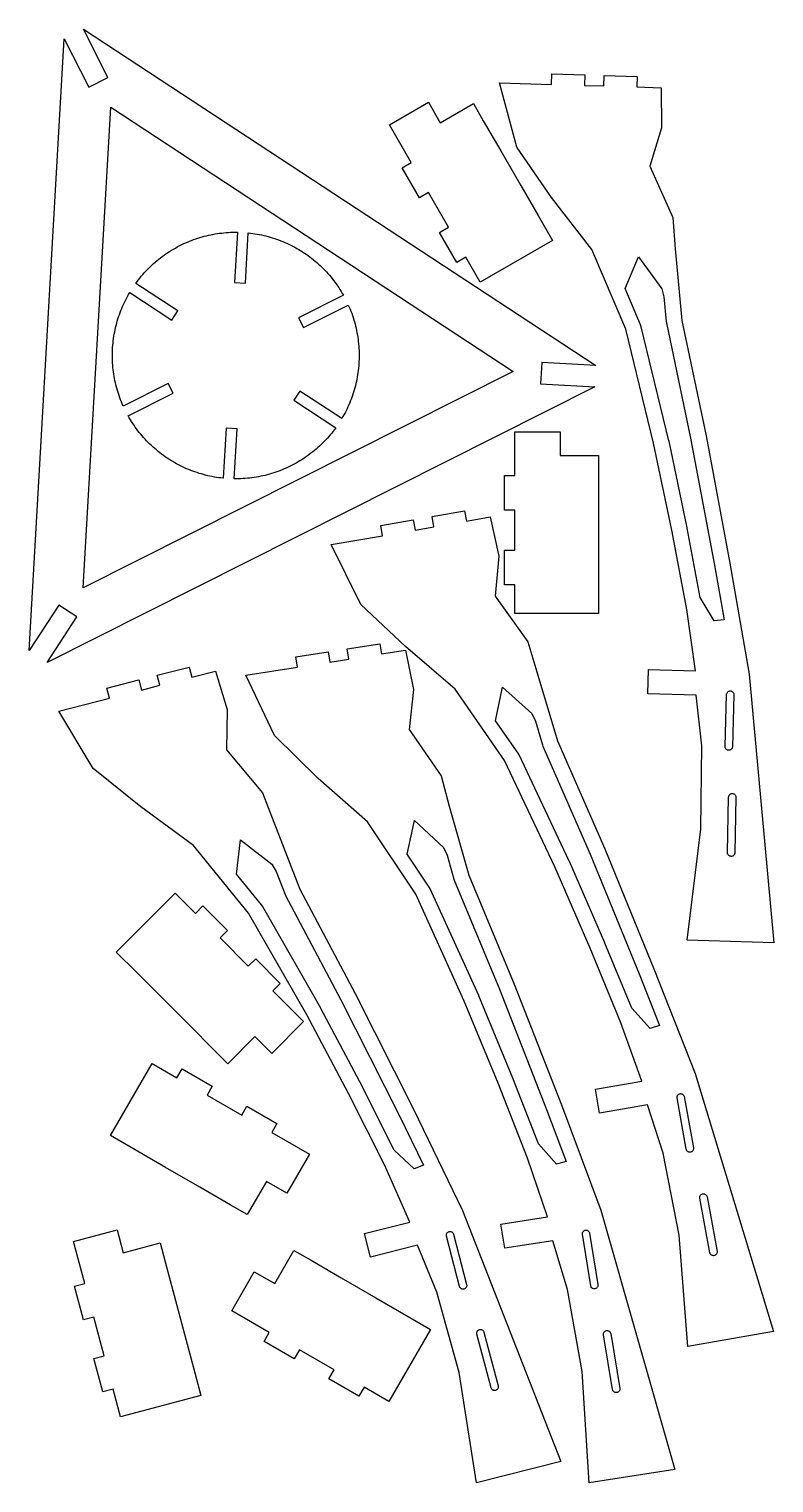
# Model space of a CAD drawing. Header units: millimetres. Extents: x 5 to 434, y 5 to 842.
import ezdxf

# ---------------------------------------------------------------- set-up
doc = ezdxf.new("R2010")
doc.units = ezdxf.units.MM
doc.layers.add('CUT_INNER', color=7, linetype='Continuous')
doc.layers.add('CUT_OUTER', color=7, linetype='Continuous')

msp = doc.modelspace()

# ---------------------------------------------------------------- linework, layer by layer
at = {"layer": 'CUT_INNER'}
for points in [[(36.13, 520.3), (52.03, 796.97), (283.68, 644.86)], [(355.74, 710.93), (369.18, 692.52), (370.37, 687.79), (371.65, 673.64), (371.77, 672.87), (385.73, 606.51), (399.47, 533.34), (405.01, 501.87), (399.34, 501.3), (391.31, 514.81), (383.81, 554.64), (383.78, 554.77), (373.31, 604.81), (373.26, 605.03), (357.27, 670.66), (356.91, 671.74), (347.99, 692.68)], [(277.39, 463.21), (294.27, 447.9), (296.39, 443.5), (300.5, 429.91), (300.77, 429.17), (327.84, 367), (356.08, 298.11), (367.86, 268.42), (362.42, 266.71), (351.83, 278.32), (336.44, 315.81), (336.39, 315.94), (316.03, 362.83), (315.93, 363.03), (287.01, 424.08), (286.44, 425.06), (273.48, 443.78)], [(406.44, 458.93), (406.48, 459.25), (406.56, 459.57), (406.7, 459.87), (406.88, 460.15), (407.1, 460.39), (407.35, 460.6), (407.64, 460.77), (407.95, 460.88), (408.27, 460.95), (408.6, 460.97), (408.93, 460.93), (409.24, 460.85), (409.54, 460.71), (409.82, 460.53), (410.07, 460.31), (410.27, 460.06), (410.44, 459.77), (410.55, 459.46), (410.62, 459.14), (410.64, 458.81), (409.82, 428.82), (409.79, 428.5), (409.7, 428.18), (409.57, 427.88), (409.39, 427.6), (409.16, 427.36), (408.91, 427.15), (408.62, 426.98), (408.31, 426.87), (407.99, 426.8), (407.66, 426.78), (407.34, 426.82), (407.02, 426.9), (406.72, 427.04), (406.44, 427.22), (406.2, 427.44), (405.99, 427.69), (405.82, 427.98), (405.71, 428.29), (405.64, 428.61), (405.62, 428.94)], [(407.63, 399.85), (407.66, 400.18), (407.75, 400.5), (407.88, 400.8), (408.06, 401.08), (408.28, 401.32), (408.53, 401.53), (408.82, 401.7), (409.12, 401.82), (409.45, 401.89), (409.78, 401.9), (410.1, 401.87), (410.42, 401.79), (410.72, 401.66), (411, 401.48), (411.25, 401.26), (411.46, 401), (411.62, 400.72), (411.74, 400.41), (411.81, 400.09), (411.83, 399.76), (411.15, 367.77), (411.12, 367.44), (411.03, 367.12), (410.9, 366.82), (410.72, 366.54), (410.5, 366.29), (410.25, 366.09), (409.96, 365.92), (409.66, 365.8), (409.33, 365.73), (409, 365.71), (408.68, 365.74), (408.36, 365.83), (408.06, 365.96), (407.78, 366.14), (407.53, 366.36), (407.32, 366.61), (407.16, 366.9), (407.04, 367.2), (406.97, 367.53), (406.95, 367.86)], [(226.91, 386.36), (243.53, 370.76), (245.58, 366.33), (249.46, 352.67), (249.72, 351.93), (275.74, 289.31), (302.81, 219.96), (314.09, 190.07), (308.62, 188.45), (298.23, 200.24), (283.47, 237.98), (283.42, 238.11), (263.85, 285.34), (263.76, 285.54), (235.87, 347.07), (235.32, 348.06), (222.67, 366.99)], [(126.73, 375.25), (144.74, 361.27), (147.2, 357.06), (152.34, 343.82), (152.67, 343.11), (184.45, 283.21), (217.92, 216.7), (231.95, 188), (226.66, 185.89), (215.21, 196.64), (196.97, 232.84), (196.91, 232.96), (172.99, 278.14), (172.89, 278.33), (139.34, 336.97), (138.7, 337.91), (124.33, 355.56)], [(377.94, 226.64), (377.91, 226.97), (377.93, 227.3), (378, 227.62), (378.12, 227.93), (378.28, 228.21), (378.49, 228.47), (378.74, 228.69), (379.02, 228.86), (379.32, 228.99), (379.64, 229.08), (379.97, 229.11), (380.3, 229.09), (380.62, 229.02), (380.92, 228.9), (381.21, 228.73), (381.46, 228.52), (381.68, 228.28), (381.86, 228), (381.99, 227.7), (382.07, 227.38), (387.33, 197.84), (387.36, 197.51), (387.34, 197.18), (387.27, 196.86), (387.15, 196.56), (386.98, 196.27), (386.77, 196.02), (386.53, 195.8), (386.25, 195.62), (385.95, 195.49), (385.63, 195.41), (385.3, 195.37), (384.97, 195.39), (384.65, 195.46), (384.34, 195.58), (384.06, 195.75), (383.8, 195.96), (383.59, 196.21), (383.41, 196.48), (383.28, 196.79), (383.19, 197.11)], [(391.04, 169.02), (391, 169.35), (391.02, 169.68), (391.09, 170), (391.21, 170.31), (391.37, 170.59), (391.58, 170.85), (391.82, 171.07), (392.1, 171.25), (392.4, 171.38), (392.72, 171.47), (393.05, 171.5), (393.38, 171.49), (393.7, 171.42), (394.01, 171.3), (394.29, 171.13), (394.55, 170.92), (394.77, 170.68), (394.95, 170.4), (395.08, 170.1), (395.17, 169.78), (400.96, 138.31), (401, 137.98), (400.98, 137.65), (400.91, 137.33), (400.79, 137.02), (400.63, 136.74), (400.42, 136.48), (400.17, 136.26), (399.9, 136.08), (399.59, 135.95), (399.28, 135.87), (398.95, 135.83), (398.62, 135.85), (398.3, 135.92), (397.99, 136.04), (397.7, 136.2), (397.45, 136.41), (397.23, 136.65), (397.05, 136.93), (396.92, 137.23), (396.83, 137.55)], [(245.23, 147.13), (245.17, 147.46), (245.16, 147.79), (245.21, 148.11), (245.3, 148.43), (245.45, 148.72), (245.64, 148.99), (245.87, 149.23), (246.13, 149.43), (246.42, 149.58), (246.73, 149.69), (247.06, 149.75), (247.39, 149.75), (247.71, 149.71), (248.03, 149.61), (248.32, 149.47), (248.59, 149.28), (248.83, 149.05), (249.03, 148.79), (249.18, 148.5), (249.29, 148.18), (256.81, 119.14), (256.87, 118.82), (256.87, 118.49), (256.83, 118.16), (256.73, 117.85), (256.58, 117.55), (256.4, 117.28), (256.17, 117.04), (255.9, 116.84), (255.61, 116.69), (255.3, 116.58), (254.98, 116.53), (254.65, 116.52), (254.32, 116.57), (254.01, 116.66), (253.71, 116.81), (253.44, 116.99), (253.2, 117.22), (253, 117.49), (252.85, 117.78), (252.74, 118.09)], [(323.46, 148.13), (323.43, 148.46), (323.46, 148.79), (323.54, 149.11), (323.66, 149.41), (323.83, 149.69), (324.05, 149.94), (324.3, 150.16), (324.58, 150.33), (324.88, 150.46), (325.2, 150.53), (325.53, 150.56), (325.86, 150.54), (326.18, 150.46), (326.48, 150.33), (326.77, 150.16), (327.02, 149.95), (327.23, 149.7), (327.4, 149.42), (327.53, 149.11), (327.61, 148.79), (332.36, 119.17), (332.39, 118.84), (332.37, 118.52), (332.29, 118.2), (332.16, 117.89), (331.99, 117.61), (331.78, 117.36), (331.53, 117.14), (331.25, 116.97), (330.94, 116.84), (330.62, 116.77), (330.3, 116.74), (329.97, 116.77), (329.65, 116.84), (329.34, 116.97), (329.06, 117.14), (328.81, 117.35), (328.59, 117.6), (328.42, 117.88), (328.3, 118.19), (328.22, 118.51)], [(262.73, 90.7), (262.67, 91.02), (262.66, 91.35), (262.7, 91.68), (262.8, 91.99), (262.94, 92.29), (263.13, 92.56), (263.36, 92.8), (263.62, 93), (263.91, 93.15), (264.22, 93.26), (264.54, 93.32), (264.87, 93.33), (265.2, 93.29), (265.51, 93.19), (265.81, 93.05), (266.08, 92.86), (266.32, 92.63), (266.52, 92.37), (266.68, 92.08), (266.79, 91.77), (274.99, 60.84), (275.05, 60.52), (275.06, 60.19), (275.02, 59.86), (274.92, 59.54), (274.78, 59.25), (274.59, 58.98), (274.36, 58.74), (274.1, 58.54), (273.81, 58.38), (273.5, 58.27), (273.18, 58.21), (272.85, 58.2), (272.52, 58.25), (272.2, 58.34), (271.91, 58.49), (271.64, 58.67), (271.4, 58.9), (271.2, 59.16), (271.04, 59.45), (270.93, 59.76)], [(335.59, 90.3), (335.56, 90.62), (335.58, 90.95), (335.66, 91.27), (335.78, 91.58), (335.95, 91.86), (336.16, 92.11), (336.41, 92.33), (336.69, 92.51), (336.99, 92.63), (337.31, 92.71), (337.64, 92.74), (337.97, 92.72), (338.29, 92.64), (338.6, 92.52), (338.88, 92.35), (339.13, 92.14), (339.35, 91.89), (339.52, 91.61), (339.65, 91.31), (339.73, 90.99), (344.99, 59.42), (345.02, 59.09), (345, 58.76), (344.92, 58.44), (344.8, 58.14), (344.63, 57.86), (344.42, 57.6), (344.17, 57.39), (343.89, 57.21), (343.59, 57.08), (343.27, 57.01), (342.94, 56.98), (342.61, 57), (342.29, 57.07), (341.98, 57.2), (341.7, 57.37), (341.45, 57.58), (341.23, 57.83), (341.06, 58.11), (340.93, 58.41), (340.85, 58.73)]]:
    msp.add_lwpolyline(points, close=True, dxfattribs=at)
at = {"layer": 'CUT_OUTER'}
for points in [[(331.25, 648.32), (300.01, 650.12), (299.3, 637.78), (330.55, 635.98), (15.33, 477.37), (32.51, 503.53), (22.18, 510.32), (5, 484.16), (25.25, 836.44), (39.32, 808.49), (50.36, 814.04), (36.29, 842)], [(275.77, 811.1), (305.76, 810.18), (305.94, 816.18), (324.94, 815.6), (324.75, 809.6), (335.75, 809.27), (335.93, 815.26), (354.92, 814.68), (354.74, 808.68), (368.73, 808.25), (369.02, 785.1), (362.34, 763.02), (375.44, 733.47), (376.89, 715.43), (380.63, 674.17), (394.6, 607.74), (408.36, 534.46), (419.4, 470.54), (433.67, 316.03), (383.7, 317.56), (391.66, 381.35), (392.13, 429.36), (389.02, 458.47), (361.03, 459.33), (361.46, 473.32), (388.45, 472.49), (383.53, 507.79), (374.92, 553.48), (364.45, 603.52), (348.46, 669.15), (328.86, 715.19), (305.76, 745.04), (285.64, 773.94)], [(266.43, 789.19), (276.43, 771.87), (287.93, 751.95), (297.93, 734.63), (306.18, 720.34), (264.61, 696.34), (256.36, 710.63), (251.17, 707.63), (241.17, 724.95), (246.36, 727.95), (234.86, 747.87), (229.67, 744.87), (219.67, 762.19), (224.86, 765.19), (212.36, 786.84), (234.88, 799.84), (241.68, 788.06), (260.73, 799.06)], [(185.89, 688.75), (160.04, 675.75), (162.88, 670.1), (188.73, 683.1), (189.24, 681.93), (189.73, 680.74), (190.21, 679.55), (190.66, 678.35), (191.09, 677.14), (191.49, 675.92), (191.88, 674.7), (192.24, 673.46), (192.58, 672.23), (192.9, 670.98), (193.19, 669.73), (193.46, 668.48), (193.71, 667.22), (193.94, 665.96), (194.14, 664.69), (194.32, 663.42), (194.48, 662.15), (194.62, 660.87), (194.73, 659.59), (194.82, 658.31), (194.88, 657.03), (194.93, 655.75), (194.94, 654.46), (194.94, 653.18), (194.91, 651.9), (194.86, 650.61), (194.79, 649.33), (194.69, 648.05), (194.57, 646.77), (194.43, 645.5), (194.26, 644.23), (194.07, 642.96), (193.86, 641.69), (193.63, 640.43), (193.37, 639.17), (193.09, 637.92), (192.79, 636.67), (192.46, 635.43), (192.11, 634.19), (191.74, 632.96), (191.35, 631.74), (190.94, 630.53), (190.5, 629.32), (190.04, 628.12), (189.56, 626.93), (189.06, 625.75), (188.54, 624.58), (188, 623.41), (187.43, 622.26), (186.85, 621.12), (186.24, 619.99), (185.62, 618.87), (184.97, 617.76), (160.79, 633.63), (157.32, 628.35), (181.5, 612.47), (180.74, 611.44), (179.96, 610.42), (179.16, 609.41), (178.35, 608.42), (177.51, 607.45), (176.66, 606.49), (175.79, 605.54), (174.91, 604.61), (174.01, 603.7), (173.09, 602.8), (172.15, 601.92), (171.2, 601.06), (170.24, 600.21), (169.26, 599.39), (168.26, 598.58), (167.25, 597.78), (166.23, 597.01), (165.19, 596.25), (164.14, 595.52), (163.07, 594.8), (162, 594.1), (160.91, 593.43), (159.8, 592.77), (158.69, 592.13), (157.57, 591.51), (156.43, 590.91), (155.28, 590.34), (154.13, 589.78), (152.96, 589.25), (151.78, 588.73), (150.6, 588.24), (149.4, 587.77), (148.2, 587.32), (146.99, 586.89), (145.77, 586.49), (144.55, 586.1), (143.32, 585.74), (142.08, 585.4), (140.84, 585.08), (139.59, 584.79), (138.33, 584.52), (137.07, 584.27), (135.81, 584.04), (134.54, 583.84), (133.27, 583.66), (132, 583.5), (130.72, 583.37), (129.44, 583.26), (128.16, 583.17), (126.88, 583.11), (125.6, 583.07), (124.31, 583.05), (123.03, 583.05), (124.69, 611.93), (118.38, 612.3), (116.72, 583.41), (115.44, 583.56), (114.17, 583.72), (112.9, 583.91), (111.64, 584.12), (110.37, 584.36), (109.12, 584.61), (107.86, 584.89), (106.62, 585.19), (105.37, 585.52), (104.14, 585.86), (102.91, 586.23), (101.69, 586.63), (100.47, 587.04), (99.26, 587.47), (98.06, 587.93), (96.87, 588.41), (95.69, 588.91), (94.52, 589.43), (93.36, 589.97), (92.2, 590.54), (91.06, 591.12), (89.93, 591.73), (88.81, 592.35), (87.7, 593), (86.6, 593.66), (85.51, 594.35), (84.44, 595.05), (83.38, 595.78), (82.33, 596.52), (81.3, 597.28), (80.28, 598.06), (79.28, 598.86), (78.29, 599.68), (77.31, 600.51), (76.35, 601.36), (75.41, 602.23), (74.48, 603.12), (73.56, 604.02), (72.67, 604.94), (71.79, 605.87), (70.93, 606.82), (70.08, 607.79), (69.25, 608.77), (68.44, 609.77), (67.65, 610.78), (66.88, 611.8), (66.13, 612.84), (65.39, 613.89), (64.67, 614.96), (63.98, 616.04), (63.3, 617.13), (62.64, 618.23), (62, 619.34), (87.85, 632.35), (85.01, 637.99), (59.16, 624.99), (58.65, 626.16), (58.16, 627.35), (57.68, 628.54), (57.23, 629.74), (56.81, 630.95), (56.4, 632.17), (56.01, 633.4), (55.65, 634.63), (55.31, 635.87), (55, 637.11), (54.7, 638.36), (54.43, 639.61), (54.18, 640.87), (53.95, 642.13), (53.75, 643.4), (53.57, 644.67), (53.41, 645.95), (53.27, 647.22), (53.16, 648.5), (53.07, 649.78), (53.01, 651.06), (52.97, 652.35), (52.95, 653.63), (52.95, 654.91), (52.98, 656.2), (53.03, 657.48), (53.1, 658.76), (53.2, 660.04), (53.32, 661.32), (53.46, 662.59), (53.63, 663.87), (53.82, 665.14), (54.03, 666.4), (54.26, 667.66), (54.52, 668.92), (54.8, 670.17), (55.1, 671.42), (55.43, 672.66), (55.78, 673.9), (56.15, 675.13), (56.54, 676.35), (56.95, 677.57), (57.39, 678.77), (57.85, 679.97), (58.33, 681.16), (58.83, 682.34), (59.35, 683.52), (59.89, 684.68), (60.46, 685.83), (61.04, 686.97), (61.65, 688.11), (62.27, 689.23), (62.92, 690.34), (87.1, 674.46), (90.57, 679.74), (66.39, 695.62), (67.15, 696.65), (67.93, 697.67), (68.73, 698.68), (69.54, 699.67), (70.38, 700.64), (71.23, 701.61), (72.1, 702.55), (72.98, 703.48), (73.88, 704.39), (74.8, 705.29), (75.74, 706.17), (76.69, 707.03), (77.65, 707.88), (78.63, 708.71), (79.63, 709.52), (80.64, 710.31), (81.66, 711.08), (82.7, 711.84), (83.75, 712.57), (84.82, 713.29), (85.89, 713.99), (86.98, 714.67), (88.09, 715.33), (89.2, 715.96), (90.32, 716.58), (91.46, 717.18), (92.61, 717.76), (93.76, 718.31), (94.93, 718.85), (96.11, 719.36), (97.29, 719.85), (98.49, 720.32), (99.69, 720.77), (100.9, 721.2), (102.12, 721.61), (103.34, 721.99), (104.57, 722.35), (105.81, 722.69), (107.05, 723.01), (108.3, 723.3), (109.56, 723.57), (110.82, 723.82), (112.08, 724.05), (113.35, 724.25), (114.62, 724.43), (115.89, 724.59), (117.17, 724.72), (118.45, 724.83), (119.73, 724.92), (121.01, 724.99), (122.29, 725.03), (123.58, 725.05), (124.86, 725.04), (123.2, 696.16), (129.51, 695.8), (131.17, 724.68), (132.45, 724.54), (133.72, 724.37), (134.99, 724.18), (136.25, 723.97), (137.52, 723.74), (138.77, 723.48), (140.03, 723.2), (141.27, 722.9), (142.52, 722.57), (143.75, 722.23), (144.98, 721.86), (146.2, 721.47), (147.42, 721.05), (148.63, 720.62), (149.83, 720.16), (151.02, 719.68), (152.2, 719.18), (153.37, 718.66), (154.54, 718.12), (155.69, 717.55), (156.83, 716.97), (157.96, 716.37), (159.08, 715.74), (160.19, 715.1), (161.29, 714.43), (162.38, 713.75), (163.45, 713.04), (164.51, 712.32), (165.56, 711.57), (166.59, 710.81), (167.61, 710.03), (168.61, 709.23), (169.6, 708.42), (170.58, 707.58), (171.54, 706.73), (172.49, 705.86), (173.41, 704.98), (174.33, 704.07), (175.22, 703.15), (176.1, 702.22), (176.96, 701.27), (177.81, 700.3), (178.64, 699.32), (179.45, 698.33), (180.24, 697.31), (181.01, 696.29), (181.76, 695.25), (182.5, 694.2), (183.22, 693.13), (183.91, 692.06), (184.59, 690.97), (185.25, 689.86)], [(332.65, 585.07), (332.65, 565.07), (332.65, 542.07), (332.65, 522.07), (332.65, 505.57), (284.65, 505.57), (284.65, 522.07), (278.65, 522.07), (278.65, 542.07), (284.65, 542.07), (284.65, 565.07), (278.65, 565.07), (278.65, 585.07), (284.65, 585.07), (284.65, 610.07), (310.65, 610.07), (310.65, 596.47), (332.65, 596.47)], [(178.83, 545.17), (208.39, 550.33), (207.36, 556.24), (226.07, 559.5), (227.11, 553.59), (237.94, 555.48), (236.91, 561.39), (255.63, 564.66), (256.66, 558.75), (270.45, 561.15), (275.41, 538.53), (273.33, 515.56), (292.13, 489.27), (297.19, 471.89), (309.18, 432.23), (336.28, 369.99), (364.56, 301), (388.29, 240.64), (433.47, 92.19), (384.21, 83.6), (379.13, 147.68), (369.89, 194.79), (360.97, 222.67), (333.38, 217.86), (330.98, 231.65), (357.58, 236.29), (345.63, 269.87), (327.97, 312.88), (307.61, 359.77), (278.69, 420.83), (250.2, 461.95), (221.55, 486.52), (196, 510.77)], [(129.75, 469.96), (159.39, 474.62), (158.45, 480.55), (177.22, 483.5), (178.16, 477.57), (189.02, 479.28), (188.09, 485.21), (206.86, 488.16), (207.79, 482.23), (221.62, 484.4), (226.2, 461.7), (223.73, 438.77), (242.09, 412.16), (246.85, 394.7), (258.18, 354.85), (284.23, 292.16), (311.34, 222.7), (334.04, 161.95), (376.72, 12.76), (327.33, 5), (323.32, 69.16), (314.88, 116.42), (306.43, 144.45), (278.77, 140.1), (276.59, 153.93), (303.27, 158.12), (291.88, 191.89), (274.96, 235.2), (255.39, 282.43), (227.5, 343.96), (199.7, 385.55), (171.47, 410.6), (146.34, 435.28)], [(22.15, 449.36), (51.22, 456.78), (49.73, 462.59), (68.14, 467.29), (69.63, 461.48), (80.29, 464.2), (78.8, 470.01), (97.21, 474.71), (98.7, 468.9), (112.26, 472.36), (118.95, 450.19), (118.65, 427.12), (139.42, 402.36), (145.8, 385.42), (160.82, 346.81), (192.64, 286.85), (226.15, 220.24), (254.46, 161.88), (310.96, 17.37), (262.51, 5), (252.5, 68.5), (239.66, 114.76), (228.61, 141.87), (201.48, 134.94), (198.02, 148.51), (224.18, 155.18), (209.68, 187.74), (188.76, 229.26), (164.84, 274.44), (131.3, 333.08), (99.72, 371.89), (69.26, 394.18), (41.92, 416.38)], [(111.38, 254.42), (97.24, 268.56), (80.98, 284.83), (66.84, 298.97), (55.17, 310.64), (89.11, 344.58), (100.78, 332.91), (105.02, 337.15), (119.16, 323.01), (114.92, 318.77), (131.18, 302.51), (135.42, 306.75), (149.57, 292.61), (145.32, 288.36), (163, 270.69), (144.62, 252.3), (135, 261.92), (119.44, 246.36)], [(120.68, 165.18), (103.36, 175.18), (83.44, 186.68), (66.12, 196.68), (51.83, 204.93), (75.83, 246.5), (90.12, 238.25), (93.12, 243.45), (110.44, 233.45), (107.44, 228.25), (127.36, 216.75), (130.36, 221.95), (147.68, 211.95), (144.68, 206.75), (166.33, 194.25), (153.33, 171.73), (141.55, 178.53), (130.55, 159.48)], [(83.36, 132.19), (88.53, 112.87), (94.49, 90.66), (99.66, 71.34), (103.93, 55.4), (57.57, 42.98), (53.3, 58.91), (47.5, 57.36), (42.33, 76.68), (48.12, 78.23), (42.17, 100.45), (36.37, 98.9), (31.2, 118.21), (36.99, 119.77), (30.52, 143.92), (55.63, 150.64), (59.15, 137.51), (80.41, 143.2)], [(167.27, 133.15), (184.59, 123.15), (204.5, 111.65), (221.82, 101.65), (236.11, 93.4), (212.11, 51.83), (197.82, 60.08), (194.82, 54.89), (177.5, 64.89), (180.5, 70.08), (160.59, 81.58), (157.59, 76.39), (140.27, 86.39), (143.27, 91.58), (121.61, 104.08), (134.61, 126.6), (146.39, 119.8), (157.39, 138.85)]]:
    msp.add_lwpolyline(points, close=True, dxfattribs=at)

doc.saveas('drawing.dxf')
